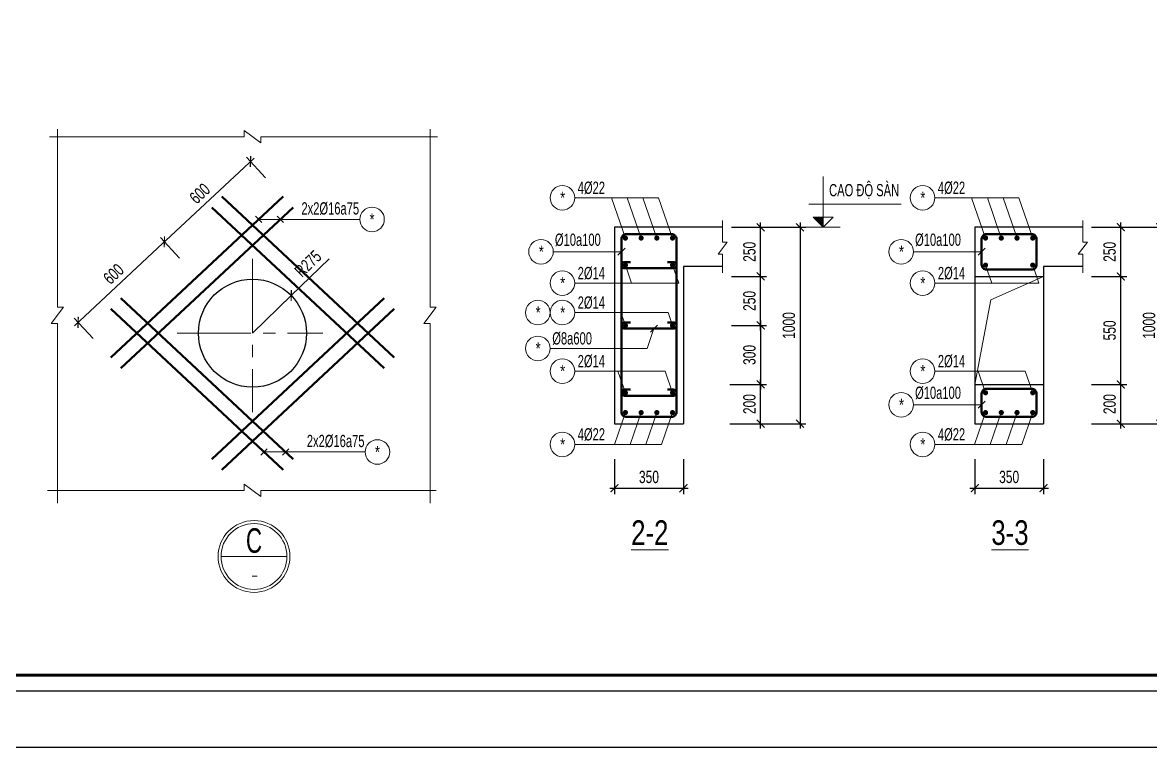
# Model space of a CAD drawing. Header units: millimetres. Extents: x -17374 to 181693, y -29783 to 15580.
# Drawn here: x 126882 to 132622, y 0 to 3690 of the extents above; entities that cross this region are included whole.
import ezdxf
from ezdxf.enums import TextEntityAlignment as Align

# ---------------------------------------------------------------- set-up
doc = ezdxf.new("R2010")
doc.units = ezdxf.units.MM
doc.header["$LTSCALE"] = 250
doc.header["$MEASUREMENT"] = 0
doc.linetypes.add('CENTER2', pattern=[1.125, 0.75, -0.125, 0.125, -0.125])
doc.layers.add('CDC-KHUNGTEN', color=7, linetype='Continuous')
for name, color, linetype, lineweight in [('CDC.01.AXIS', 160, 'CENTER2', 13), ('CDC.02.DIM', 1, 'Continuous', 18), ('CDC.03.BORDER', 3, 'Continuous', 25), ('CDC.05.STEEL', 4, 'Continuous', 50), ('CDC.06.TEXT', 2, 'Continuous', 18), ('CDC.11.NOTE', 8, 'Continuous', 18), ('CDC.14.STEELNUM', 9, 'Continuous', 18), ('STEEL_NODE', 6, 'Continuous', 50)]:
    doc.layers.add(name, color=color, linetype=linetype, lineweight=lineweight)
doc.styles.add('ARIAL', font='arial.ttf', dxfattribs={"width": 0.65})
doc.styles.add('KC_SMTEXT', font='arial.ttf', dxfattribs={"width": 0.7})
doc.styles.add('KCS_SMTEXT', font='arial.ttf', dxfattribs={"width": 0.7})
doc.dimstyles.new('KCS_DIM25', dxfattribs={"dimscale": 25, "dimtxt": 2.5, "dimasz": 1.6, "dimexe": 1.2, "dimexo": 0, "dimgap": 1, "dimtad": 1, "dimdec": 0, "dimzin": 0, "dimdsep": 46, "dimtxsty": 'KCS_SMTEXT', "dimblk": 'ARCHTICK', "dimcen": 0, "dimdle": 1, "dimclrd": 1, "dimclre": 1, "dimclrt": 2, "dimadec": 0, "dimazin": 0, "dimtfac": 1, "dimtdec": 0, "dimtix": 1, "dimtmove": 2, "dimatfit": 3, "dimfxl": 1, "dimtolj": 1, "dimtzin": 0, "dimarcsym": 0})

# ---------------------------------------------------------------- blocks, each defined once
blk = doc.blocks.new('_ArchTick')
at = {"color": 0, "linetype": 'ByBlock', "const_width": 0.15}
blk.add_lwpolyline([(-0.5, -0.5), (0.5, 0.5)], dxfattribs=at)
blk = doc.blocks.new('*D258')
at = {"layer": 'CDC.02.DIM', "color": 1, "lineweight": -2, "transparency": 16777216}
for p, q in [((130489.3, 2647.9), (130868.8, 2647.9)), ((130838.8, 2672.9), (130838.8, 1622.9)), ((130481.3, 1647.9), (130868.8, 1647.9))]:
    blk.add_line(p, q, dxfattribs=at)
at = {"layer": 'Defpoints', "color": 0, "transparency": 16777216}
for p in [(130489.3, 2647.9), (130481.3, 1647.9), (130838.8, 1647.9)]:
    blk.add_point(p, dxfattribs=at)
at = {"layer": 'CDC.02.DIM', "color": 1, "lineweight": -2, "transparency": 16777216, "xscale": 40, "yscale": 40, "zscale": 40}
for p, rotation in [((130838.8, 2647.9), 90), ((130838.8, 1647.9), 270)]:
    blk.add_blockref('_ArchTick', p, dxfattribs=dict(at, rotation=rotation))
at = {"layer": 'CDC.02.DIM', "color": 2, "transparency": 16777216, "insert": (130781.9, 2147.9), "char_height": 62.5, "attachment_point": 5, "rotation": 90, "style": 'KCS_SMTEXT'}
blk.add_mtext('\\A1;1000', dxfattribs=at)
blk = doc.blocks.new('*D259')
at = {"layer": 'CDC.02.DIM', "color": 1, "lineweight": -2, "transparency": 16777216}
for p, q in [((130489.3, 2647.9), (130668.3, 2647.9)), ((130638.3, 2373), (130638.3, 2672.9)), ((130489.3, 2398), (130668.3, 2398))]:
    blk.add_line(p, q, dxfattribs=at)
at = {"layer": 'Defpoints', "color": 0, "transparency": 16777216}
for p in [(130489.3, 2647.9), (130638.3, 2647.9), (130489.3, 2398)]:
    blk.add_point(p, dxfattribs=at)
at = {"layer": 'CDC.02.DIM', "color": 1, "lineweight": -2, "transparency": 16777216, "xscale": 40, "yscale": 40, "zscale": 40}
for p, rotation in [((130638.3, 2647.9), 90), ((130638.3, 2398), 270)]:
    blk.add_blockref('_ArchTick', p, dxfattribs=dict(at, rotation=rotation))
at = {"layer": 'CDC.02.DIM', "color": 2, "transparency": 16777216, "insert": (130581.4, 2522.9), "char_height": 62.5, "attachment_point": 5, "rotation": 90, "style": 'KCS_SMTEXT'}
blk.add_mtext('\\A1;250', dxfattribs=at)
blk = doc.blocks.new('*D260')
at = {"layer": 'CDC.02.DIM', "color": 1, "lineweight": -2, "transparency": 16777216}
for p, q in [((129894.9, 1468), (129894.9, 1289.6)), ((130244.9, 1468), (130244.9, 1289.6)), ((129869.9, 1319.6), (130269.9, 1319.6))]:
    blk.add_line(p, q, dxfattribs=at)
at = {"layer": 'Defpoints', "color": 0, "transparency": 16777216}
for p in [(129894.9, 1468), (130244.9, 1468), (130244.9, 1319.6)]:
    blk.add_point(p, dxfattribs=at)
at = {"layer": 'CDC.02.DIM', "color": 1, "lineweight": -2, "transparency": 16777216, "xscale": 40, "yscale": 40, "zscale": 40, "rotation": 180}
blk.add_blockref('_ArchTick', (129894.9, 1319.6), dxfattribs=at)
at = {"layer": 'CDC.02.DIM', "color": 1, "lineweight": -2, "transparency": 16777216, "xscale": 40, "yscale": 40, "zscale": 40}
blk.add_blockref('_ArchTick', (130244.9, 1319.6), dxfattribs=at)
at = {"layer": 'CDC.02.DIM', "color": 2, "transparency": 16777216, "insert": (130069.9, 1376.5), "char_height": 62.5, "attachment_point": 5, "style": 'KCS_SMTEXT'}
blk.add_mtext('\\A1;350', dxfattribs=at)
blk = doc.blocks.new('*D257')
at = {"layer": 'CDC.02.DIM', "color": 1, "lineweight": -2, "transparency": 16777216}
for p, q in [((130638.3, 2122.9), (130638.3, 2423)), ((130489.3, 2398), (130668.3, 2398)), ((130489.3, 2147.9), (130668.3, 2147.9))]:
    blk.add_line(p, q, dxfattribs=at)
at = {"layer": 'Defpoints', "color": 0, "transparency": 16777216}
for p in [(130489.3, 2398), (130638.3, 2398), (130489.3, 2147.9)]:
    blk.add_point(p, dxfattribs=at)
at = {"layer": 'CDC.02.DIM', "color": 1, "lineweight": -2, "transparency": 16777216, "xscale": 40, "yscale": 40, "zscale": 40}
for p, rotation in [((130638.3, 2398), 90), ((130638.3, 2147.9), 270)]:
    blk.add_blockref('_ArchTick', p, dxfattribs=dict(at, rotation=rotation))
at = {"layer": 'CDC.02.DIM', "color": 2, "transparency": 16777216, "insert": (130581.4, 2272.9), "char_height": 62.5, "attachment_point": 5, "rotation": 90, "style": 'KCS_SMTEXT'}
blk.add_mtext('\\A1;250', dxfattribs=at)
blk = doc.blocks.new('*D269')
at = {"layer": 'CDC.02.DIM', "color": 1, "lineweight": -2, "transparency": 16777216}
for p, q in [((127146.3, 2146.6), (127621.8, 2590.4)), ((127680.6, 2490.7), (127583.1, 2595.3)), ((127241.7, 2081.1), (127144.1, 2185.6))]:
    blk.add_line(p, q, dxfattribs=at)
at = {"layer": 'Defpoints', "color": 0, "transparency": 16777216}
for p in [(127603.5, 2573.4), (127680.6, 2490.7), (127241.7, 2081.1)]:
    blk.add_point(p, dxfattribs=at)
at = {"layer": 'CDC.02.DIM', "color": 1, "lineweight": -2, "transparency": 16777216, "xscale": 40, "yscale": 40, "zscale": 40}
for p, rotation in [((127603.5, 2573.4), 43.02506598911003), ((127164.6, 2163.7), 223.02506598911)]:
    blk.add_blockref('_ArchTick', p, dxfattribs=dict(at, rotation=rotation))
at = {"layer": 'CDC.02.DIM', "color": 2, "transparency": 16777216, "insert": (127345.2, 2410.1), "char_height": 62.5, "attachment_point": 5, "rotation": 43.02507, "style": 'KCS_SMTEXT'}
blk.add_mtext('\\A1;600', dxfattribs=at)
blk = doc.blocks.new('*D270')
at = {"layer": 'CDC.02.DIM', "color": 1, "lineweight": -2, "transparency": 16777216}
for p, q in [((127585.2, 2556.3), (128060.1, 2999.5)), ((128119, 2899.9), (128021.4, 3004.4)), ((127680.6, 2490.7), (127583.1, 2595.3))]:
    blk.add_line(p, q, dxfattribs=at)
at = {"layer": 'Defpoints', "color": 0, "transparency": 16777216}
for p in [(128041.9, 2982.5), (128119, 2899.9), (127680.6, 2490.7)]:
    blk.add_point(p, dxfattribs=at)
at = {"layer": 'CDC.02.DIM', "color": 1, "lineweight": -2, "transparency": 16777216, "xscale": 40, "yscale": 40, "zscale": 40}
for p, rotation in [((128041.9, 2982.5), 43.02506598911003), ((127603.5, 2573.4), 223.02506598911)]:
    blk.add_blockref('_ArchTick', p, dxfattribs=dict(at, rotation=rotation))
at = {"layer": 'CDC.02.DIM', "color": 2, "transparency": 16777216, "insert": (127783.9, 2819.5), "char_height": 62.5, "attachment_point": 5, "rotation": 43.02507, "style": 'KCS_SMTEXT'}
blk.add_mtext('\\A1;600', dxfattribs=at)
blk = doc.blocks.new('*D282')
at = {"layer": 'CDC.02.DIM', "color": 1, "lineweight": -2, "transparency": 16777216}
for p, q in [((132322.4, 2647.9), (132701.9, 2647.9)), ((132671.9, 2672.9), (132671.9, 1622.9)), ((132322.4, 1647.9), (132701.9, 1647.9))]:
    blk.add_line(p, q, dxfattribs=at)
at = {"layer": 'Defpoints', "color": 0, "transparency": 16777216}
for p in [(132322.4, 2647.9), (132322.4, 1647.9), (132671.9, 1647.9)]:
    blk.add_point(p, dxfattribs=at)
at = {"layer": 'CDC.02.DIM', "color": 1, "lineweight": -2, "transparency": 16777216, "xscale": 40, "yscale": 40, "zscale": 40}
for p, rotation in [((132671.9, 2647.9), 90), ((132671.9, 1647.9), 270)]:
    blk.add_blockref('_ArchTick', p, dxfattribs=dict(at, rotation=rotation))
at = {"layer": 'CDC.02.DIM', "color": 2, "transparency": 16777216, "insert": (132615, 2147.9), "char_height": 62.5, "attachment_point": 5, "rotation": 90, "style": 'KCS_SMTEXT'}
blk.add_mtext('\\A1;1000', dxfattribs=at)
blk = doc.blocks.new('*D283')
at = {"layer": 'CDC.02.DIM', "color": 1, "lineweight": -2, "transparency": 16777216}
for p, q in [((132322.4, 2647.9), (132501.4, 2647.9)), ((132471.4, 2372.9), (132471.4, 2672.9)), ((132322.4, 2397.9), (132501.4, 2397.9))]:
    blk.add_line(p, q, dxfattribs=at)
at = {"layer": 'Defpoints', "color": 0, "transparency": 16777216}
for p in [(132322.4, 2647.9), (132471.4, 2647.9), (132322.4, 2397.9)]:
    blk.add_point(p, dxfattribs=at)
at = {"layer": 'CDC.02.DIM', "color": 1, "lineweight": -2, "transparency": 16777216, "xscale": 40, "yscale": 40, "zscale": 40}
for p, rotation in [((132471.4, 2647.9), 90), ((132471.4, 2397.9), 270)]:
    blk.add_blockref('_ArchTick', p, dxfattribs=dict(at, rotation=rotation))
at = {"layer": 'CDC.02.DIM', "color": 2, "transparency": 16777216, "insert": (132414.5, 2522.9), "char_height": 62.5, "attachment_point": 5, "rotation": 90, "style": 'KCS_SMTEXT'}
blk.add_mtext('\\A1;250', dxfattribs=at)
blk = doc.blocks.new('*D284')
at = {"layer": 'CDC.02.DIM', "color": 1, "lineweight": -2, "transparency": 16777216}
for p, q in [((131727.9, 1468), (131727.9, 1289.6)), ((132077.9, 1468), (132077.9, 1289.6)), ((131702.9, 1319.6), (132102.9, 1319.6))]:
    blk.add_line(p, q, dxfattribs=at)
at = {"layer": 'Defpoints', "color": 0, "transparency": 16777216}
for p in [(131727.9, 1468), (132077.9, 1468), (132077.9, 1319.6)]:
    blk.add_point(p, dxfattribs=at)
at = {"layer": 'CDC.02.DIM', "color": 1, "lineweight": -2, "transparency": 16777216, "xscale": 40, "yscale": 40, "zscale": 40, "rotation": 180}
blk.add_blockref('_ArchTick', (131727.9, 1319.6), dxfattribs=at)
at = {"layer": 'CDC.02.DIM', "color": 1, "lineweight": -2, "transparency": 16777216, "xscale": 40, "yscale": 40, "zscale": 40}
blk.add_blockref('_ArchTick', (132077.9, 1319.6), dxfattribs=at)
at = {"layer": 'CDC.02.DIM', "color": 2, "transparency": 16777216, "insert": (131902.9, 1376.5), "char_height": 62.5, "attachment_point": 5, "style": 'KCS_SMTEXT'}
blk.add_mtext('\\A1;350', dxfattribs=at)
blk = doc.blocks.new('*D285')
at = {"layer": 'CDC.02.DIM', "color": 1, "lineweight": -2, "transparency": 16777216}
for p, q in [((132471.4, 1822.9), (132471.4, 2422.9)), ((132322.4, 2397.9), (132501.4, 2397.9)), ((132322.4, 1847.9), (132501.4, 1847.9))]:
    blk.add_line(p, q, dxfattribs=at)
at = {"layer": 'Defpoints', "color": 0, "transparency": 16777216}
for p in [(132322.4, 2397.9), (132471.4, 2397.9), (132322.4, 1847.9)]:
    blk.add_point(p, dxfattribs=at)
at = {"layer": 'CDC.02.DIM', "color": 1, "lineweight": -2, "transparency": 16777216, "xscale": 40, "yscale": 40, "zscale": 40}
for p, rotation in [((132471.4, 2397.9), 90), ((132471.4, 1847.9), 270)]:
    blk.add_blockref('_ArchTick', p, dxfattribs=dict(at, rotation=rotation))
at = {"layer": 'CDC.02.DIM', "color": 2, "transparency": 16777216, "insert": (132414.5, 2122.9), "char_height": 62.5, "attachment_point": 5, "rotation": 90, "style": 'KCS_SMTEXT'}
blk.add_mtext('\\A1;550', dxfattribs=at)
blk = doc.blocks.new('*D279')
at = {"layer": 'CDC.02.DIM', "color": 1, "lineweight": -2, "transparency": 16777216}
for p, q in [((132322.4, 1847.9), (132501.4, 1847.9)), ((132471.4, 1622.9), (132471.4, 1872.9)), ((132322.4, 1647.9), (132501.4, 1647.9))]:
    blk.add_line(p, q, dxfattribs=at)
at = {"layer": 'Defpoints', "color": 0, "transparency": 16777216}
for p in [(132322.4, 1847.9), (132471.4, 1847.9), (132322.4, 1647.9)]:
    blk.add_point(p, dxfattribs=at)
at = {"layer": 'CDC.02.DIM', "color": 1, "lineweight": -2, "transparency": 16777216, "xscale": 40, "yscale": 40, "zscale": 40}
for p, rotation in [((132471.4, 1847.9), 90), ((132471.4, 1647.9), 270)]:
    blk.add_blockref('_ArchTick', p, dxfattribs=dict(at, rotation=rotation))
at = {"layer": 'CDC.02.DIM', "color": 2, "transparency": 16777216, "insert": (132414.5, 1747.9), "char_height": 62.5, "attachment_point": 5, "rotation": 90, "style": 'KCS_SMTEXT'}
blk.add_mtext('\\A1;200', dxfattribs=at)
blk = doc.blocks.new('*D280')
at = {"layer": 'CDC.02.DIM', "color": 1, "lineweight": -2, "transparency": 16777216}
for p in [(128442.3, 2487.5), (128052, 2108.8)]:
    blk.add_line(p, (128249.4, 2300.3), dxfattribs=at)
at = {"layer": 'Defpoints', "color": 0, "transparency": 16777216}
for p in [(128249.4, 2300.3), (128052, 2108.8)]:
    blk.add_point(p, dxfattribs=at)
at = {"layer": 'CDC.02.DIM', "color": 1, "lineweight": -2, "transparency": 16777216, "xscale": 40, "yscale": 40, "zscale": 40, "rotation": 224.1424967240902}
blk.add_blockref('_ArchTick', (128249.4, 2300.3), dxfattribs=at)
at = {"layer": 'CDC.02.DIM', "color": 2, "transparency": 16777216, "insert": (128334.9, 2462.6), "char_height": 62.5, "attachment_point": 5, "rotation": 44.1425, "style": 'KCS_SMTEXT'}
blk.add_mtext('\\A1;R275', dxfattribs=at)
blk = doc.blocks.new('*D286')
at = {"layer": 'CDC.02.DIM', "color": 1, "lineweight": -2, "transparency": 16777216}
for p, q in [((130481.3, 1847.9), (130668.3, 1847.9)), ((130638.3, 1622.9), (130638.3, 1872.9)), ((130481.3, 1647.9), (130668.3, 1647.9))]:
    blk.add_line(p, q, dxfattribs=at)
at = {"layer": 'Defpoints', "color": 0, "transparency": 16777216}
for p in [(130481.3, 1847.9), (130638.3, 1847.9), (130481.3, 1647.9)]:
    blk.add_point(p, dxfattribs=at)
at = {"layer": 'CDC.02.DIM', "color": 1, "lineweight": -2, "transparency": 16777216, "xscale": 40, "yscale": 40, "zscale": 40}
for p, rotation in [((130638.3, 1847.9), 90), ((130638.3, 1647.9), 270)]:
    blk.add_blockref('_ArchTick', p, dxfattribs=dict(at, rotation=rotation))
at = {"layer": 'CDC.02.DIM', "color": 2, "transparency": 16777216, "insert": (130581.4, 1747.9), "char_height": 62.5, "attachment_point": 5, "rotation": 90, "style": 'KCS_SMTEXT'}
blk.add_mtext('\\A1;200', dxfattribs=at)
blk = doc.blocks.new('*D287')
at = {"layer": 'CDC.02.DIM', "color": 1, "lineweight": -2, "transparency": 16777216}
for p, q in [((130489.3, 2147.9), (130668.3, 2147.9)), ((130638.3, 2172.9), (130638.3, 1822.9)), ((130489.3, 1847.9), (130668.3, 1847.9))]:
    blk.add_line(p, q, dxfattribs=at)
at = {"layer": 'Defpoints', "color": 0, "transparency": 16777216}
for p in [(130489.3, 2147.9), (130489.3, 1847.9), (130638.3, 1847.9)]:
    blk.add_point(p, dxfattribs=at)
at = {"layer": 'CDC.02.DIM', "color": 1, "lineweight": -2, "transparency": 16777216, "xscale": 40, "yscale": 40, "zscale": 40}
for p, rotation in [((130638.3, 2147.9), 90), ((130638.3, 1847.9), 270)]:
    blk.add_blockref('_ArchTick', p, dxfattribs=dict(at, rotation=rotation))
at = {"layer": 'CDC.02.DIM', "color": 2, "transparency": 16777216, "insert": (130581.4, 1997.9), "char_height": 62.5, "attachment_point": 5, "rotation": 90, "style": 'KCS_SMTEXT'}
blk.add_mtext('\\A1;300', dxfattribs=at)
blk = doc.blocks.new('Khung tên chuẩn')
at = {"layer": 'CDC-KHUNGTEN', "color": 8}
blk.add_lwpolyline([(75096, 1100), (83000, 1100), (83000, 58300), (3000, 58300), (3000, 1100), (75096, 1100)], dxfattribs=at)
at = {"layer": 'CDC-KHUNGTEN', "color": 255, "lineweight": 60}
blk.add_lwpolyline([(74900, 1400), (74900, 58000), (3300, 58000), (3300, 1400), (74900, 1400)], close=True, dxfattribs=at)
at = {"layer": 'Defpoints', "color": 1, "ltscale": 0.2}
blk.add_lwpolyline([(0, 0), (0, 59400), (84100, 59400), (84100, 0), (0, 0)], close=True, dxfattribs=at)

msp = doc.modelspace()

# ---------------------------------------------------------------- linework, layer by layer
at = {"layer": 'CDC.01.AXIS', "ltscale": 2}
for p, q in [((128052.02, 2487.23, 0), (128052.02, 1706.74, 0)), ((127668.31, 2108.75, 0), (128409.64, 2108.75, 0))]:
    msp.add_line(p, q, dxfattribs=at)
at = {"layer": 'CDC.03.BORDER'}
for p, q in [((129894.88, 2647.86, 0), (129894.88, 1647.86, 0)), ((130444.88, 2647.86, 0), (129894.88, 2647.86, 0)), ((131727.94, 2647.86, 0), (131727.94, 1647.86, 0)), ((132277.94, 2647.86, 0), (131727.94, 2647.86, 0)), ((130244.88, 2447.86, 0), (130244.88, 1647.86, 0)), ((130444.88, 2447.86, 0), (130244.88, 2447.86, 0)), ((132077.94, 2447.86, 0), (132077.94, 1647.86, 0)), ((132277.94, 2447.86, 0), (132077.94, 2447.86, 0)), ((131727.94, 2397.86, 0), (132077.94, 2397.86, 0)), ((131727.94, 1847.86, 0), (132077.94, 1847.86, 0)), ((129894.88, 1647.86, 0), (130244.88, 1647.86, 0)), ((131727.94, 1647.86, 0), (132077.94, 1647.86, 0))]:
    msp.add_line(p, q, dxfattribs=at)
msp.add_circle((128052.02, 2108.75, 0), 275, dxfattribs=at)
at = {"layer": 'CDC.05.STEEL'}
for p, q in [((128208.29, 2804.16, 0), (127331.03, 1985.37, 0)), ((127895.74, 2804.16, 0), (128773.01, 1985.37, 0)), ((128259.47, 2749.33, 0), (127382.2, 1930.54, 0)), ((127844.57, 2749.33, 0), (128721.83, 1930.54, 0)), ((128259.47, 1468.18, 0), (127382.2, 2286.96, 0)), ((127844.57, 1468.18, 0), (128721.83, 2286.96, 0)), ((128208.29, 1413.35, 0), (127331.03, 2232.13, 0)), ((127895.74, 1413.35, 0), (128773.01, 2232.13, 0))]:
    msp.add_line(p, q, dxfattribs=at)
at = {"layer": 'CDC.05.STEEL', "elevation": 0}
for points in [[(129929.88, 1707.7, 0.4142136), (129954.88, 1682.7), (130184.88, 1682.7, 0.4142136), (130209.88, 1707.7), (130209.88, 2587.86, 0.4142136), (130184.88, 2612.86), (129954.88, 2612.86, 0.4142136), (129929.88, 2587.86)], [(131762.94, 2457.7, 0.4142136), (131787.94, 2432.7), (132017.94, 2432.7, 0.4142136), (132042.94, 2457.7), (132042.94, 2587.86, 0.4142136), (132017.94, 2612.86), (131787.94, 2612.86, 0.4142136), (131762.94, 2587.86)], [(131762.94, 1707.7, 0.4142136), (131787.94, 1682.7), (132017.94, 1682.7, 0.4142136), (132042.94, 1707.7), (132042.94, 1800.56, 0.4142136), (132017.94, 1825.56), (131787.94, 1825.56, 0.4142136), (131762.94, 1800.56)]]:
    msp.add_lwpolyline(points, format="xyb", close=True, dxfattribs=at)
for points in [[(130163.67, 2470.9), (130194, 2470.9, -1), (130194, 2439.14), (129945.76, 2439.14, -1), (129945.76, 2470.9), (129976.1, 2470.9)], [(130163.67, 2163.74), (130194, 2163.74, -1), (130194, 2131.98), (129945.76, 2131.98, -1), (129945.76, 2163.74), (129976.1, 2163.74)], [(130163.67, 1821.38), (130194, 1821.38, -1), (130194, 1789.62), (129945.76, 1789.62, -1), (129945.76, 1821.38), (129976.1, 1821.38)]]:
    msp.add_lwpolyline(points, format="xyb", dxfattribs=at)
at = {"layer": 'CDC.11.NOTE', "color": 1, "linetype": 'ByBlock'}
for p, q in [((130956.12, 2647.86, 0), (130956.12, 2906.05, 0)), ((131352.63, 2765.56, 0), (130883.6, 2765.56, 0)), ((131006.85, 2698.59, 0), (130905.38, 2698.59, 0)), ((130956.12, 2647.86, 0), (130905.38, 2698.59, 0)), ((130956.12, 2647.86, 0), (131006.85, 2698.59, 0)), ((131043.42, 2647.86, 0), (130868.81, 2647.86, 0))]:
    msp.add_line(p, q, dxfattribs=at)
at = {"layer": 'CDC.11.NOTE', "color": 1}
for p, q in [((130119.03, 2797.86, 0), (129691.75, 2797.86, 0)), ((129949.88, 2592.86, 0), (129879.03, 2797.86, 0)), ((130029.88, 2592.86, 0), (129959.03, 2797.86, 0)), ((130109.88, 2592.86, 0), (130039.03, 2797.86, 0)), ((130189.88, 2592.86, 0), (130119.03, 2797.86, 0)), ((131952.09, 2797.86, 0), (131524.8, 2797.86, 0)), ((131782.94, 2592.86, 0), (131712.09, 2797.86, 0)), ((131862.94, 2592.86, 0), (131792.09, 2797.86, 0)), ((131942.94, 2592.86, 0), (131872.09, 2797.86, 0)), ((132022.94, 2592.86, 0), (131952.09, 2797.86, 0)), ((128100.02, 2671.57, 0), (128067.4, 2704.19, 0)), ((128209.94, 2671.57, 0), (128177.32, 2704.19, 0)), ((129947.91, 2541.34, 0), (129911.85, 2505.27, 0)), ((131780.97, 2541.34, 0), (131744.9, 2505.27, 0)), ((129929.88, 2523.31, 0), (129582.78, 2523.31, 0)), ((131762.94, 2523.31, 0), (131415.84, 2523.31, 0)), ((129981.49, 2363.57, 0), (129949.88, 2455.02, 0)), ((130221.49, 2363.57, 0), (130189.88, 2455.02, 0)), ((131814.54, 2363.57, 0), (131782.94, 2455.02, 0)), ((132054.54, 2363.57, 0), (132022.94, 2455.02, 0)), ((130221.49, 2363.57, 0), (129691.75, 2363.57, 0)), ((132054.54, 2363.57, 0), (131524.8, 2363.57, 0)), ((131808.89, 2278.29, 0), (132077.94, 2397.86, 0)), ((131727.94, 1847.86, 0), (131808.89, 2278.29, 0)), ((130167.17, 2213.57, 0), (129691.75, 2213.57, 0)), ((129949.88, 2147.86, 0), (129927.17, 2213.57, 0)), ((130189.88, 2147.86, 0), (130167.17, 2213.57, 0)), ((130060.04, 2031.16, 0), (130094.88, 2131.98, 0)), ((130112.91, 2150.01, 0), (130076.85, 2113.95, 0)), ((130060.04, 2031.16, 0), (129566.75, 2031.16, 0)), ((130151.89, 1915.43, 0), (129691.75, 1915.43, 0)), ((129949.88, 1805.5, 0), (129911.89, 1915.43, 0)), ((130189.88, 1805.5, 0), (130151.89, 1915.43, 0)), ((131984.94, 1915.43, 0), (131524.8, 1915.43, 0)), ((131782.94, 1805.5, 0), (131744.94, 1915.43, 0)), ((132022.94, 1805.5, 0), (131984.94, 1915.43, 0)), ((131762.94, 1744.3, 0), (131415.84, 1744.3, 0)), ((131780.97, 1762.33, 0), (131744.9, 1726.27, 0)), ((129893.89, 1542.52, 0), (129949.88, 1704.54, 0)), ((129973.89, 1542.52, 0), (130029.88, 1704.54, 0)), ((130053.89, 1542.52, 0), (130109.88, 1704.54, 0)), ((130133.89, 1542.52, 0), (130189.88, 1704.54, 0)), ((131726.94, 1542.52, 0), (131782.94, 1704.54, 0)), ((131806.94, 1542.52, 0), (131862.94, 1704.54, 0)), ((131886.94, 1542.52, 0), (131942.94, 1704.54, 0)), ((131966.94, 1542.52, 0), (132022.94, 1704.54, 0)), ((128094.93, 1487.62, 0), (128127.55, 1520.24, 0)), ((128204.84, 1487.62, 0), (128237.47, 1520.24, 0)), ((130133.89, 1542.52, 0), (129691.75, 1542.52, 0)), ((131966.94, 1542.52, 0), (131524.8, 1542.52, 0)), ((127892.1, 972.05, 0), (128227.51, 972.05, 0))]:
    msp.add_line(p, q, dxfattribs=at)
at = {"layer": 'CDC.11.NOTE', "color": 1, "elevation": 0}
for points in [[(127018.23, 3108.64), (128010.35, 3108.64), (128010.35, 3139.89), (128093.68, 3077.39), (128093.68, 3108.64), (128993.51, 3108.64)], [(127059.49, 3147.79), (127059.49, 2241.88), (127090.74, 2241.88), (127028.24, 2158.54), (127059.49, 2158.54), (127059.49, 1243.85)], [(128955.8, 3147.79), (128955.8, 2241.88), (128987.05, 2241.88), (128924.55, 2158.54), (128955.8, 2158.54), (128955.8, 1243.85)], [(128083.71, 2687.88), (128581.53, 2687.88), (128597.96, 2687.88)], [(130444.88, 2682.88), (130444.88, 2572.89), (130468.32, 2572.89), (130421.44, 2510.39), (130444.88, 2510.39), (130444.88, 2416.28)], [(132277.94, 2682.88), (132277.94, 2572.89), (132301.37, 2572.89), (132254.5, 2510.39), (132277.94, 2510.39), (132277.94, 2416.28)], [(128111.24, 1503.93), (128609.05, 1503.93), (128625.48, 1503.93)], [(127008.97, 1308.22), (128010.35, 1308.22), (128010.35, 1339.47), (128093.68, 1276.97), (128093.68, 1308.22), (128986.67, 1308.22)]]:
    msp.add_lwpolyline(points, dxfattribs=at)
at = {"layer": 'CDC.11.NOTE', "color": 1}
for radius in [182.71, 167.71]:
    msp.add_circle((128059.8, 972.05, 0), radius, dxfattribs=at)
msp.add_solid([(130905.38, 2698.59, 0), (130956.12, 2647.86, 0), (130956.12, 2698.59, 0)], dxfattribs=at)
at = {"layer": 'CDC.14.STEELNUM'}
for centre in [(129629.25, 2797.86, 0), (131462.3, 2797.86, 0), (128660.46, 2687.88, 0), (129520.28, 2523.31, 0), (131353.34, 2523.31, 0), (129629.25, 2363.57, 0), (131462.3, 2363.57, 0), (129504.25, 2213.57, 0), (129629.25, 2213.57, 0), (129504.25, 2031.16, 0), (129629.25, 1915.43, 0), (131462.3, 1915.43, 0), (131353.34, 1744.3, 0), (128687.98, 1503.93, 0), (129629.25, 1542.52, 0), (131462.3, 1542.52, 0)]:
    msp.add_circle(centre, 62.5, dxfattribs=at)
at = {"layer": 'STEEL_NODE', "const_width": 13.18, "elevation": 0}
for points in [[(129948.51, 2586.42, 1), (129951.25, 2599.3, 1)], [(130028.51, 2586.42, 1), (130031.25, 2599.3, 1)], [(130108.51, 2586.42, 1), (130111.25, 2599.3, 1)], [(130191.25, 2586.42, -1), (130188.51, 2599.3, -1)], [(131781.57, 2586.42, 1), (131784.31, 2599.3, 1)], [(131861.57, 2586.42, 1), (131864.31, 2599.3, 1)], [(131941.57, 2586.42, 1), (131944.31, 2599.3, 1)], [(132024.31, 2586.42, -1), (132021.57, 2599.3, -1)], [(129948.51, 2461.46, -1), (129951.25, 2448.58, -1)], [(130191.25, 2461.46, 1), (130188.51, 2448.58, 1)], [(131781.57, 2461.46, -1), (131784.31, 2448.58, -1)], [(132024.31, 2461.46, 1), (132021.57, 2448.58, 1)], [(129948.51, 2154.3, -1), (129951.25, 2141.42, -1)], [(130191.25, 2154.3, 1), (130188.51, 2141.42, 1)], [(129948.51, 1811.94, -1), (129951.25, 1799.05, -1)], [(130191.25, 1811.94, 1), (130188.51, 1799.05, 1)], [(131781.57, 1811.94, -1), (131784.31, 1799.05, -1)], [(132024.31, 1811.94, 1), (132021.57, 1799.05, 1)], [(129948.51, 1710.98, -1), (129951.25, 1698.09, -1)], [(130031.25, 1710.98, 1), (130028.51, 1698.09, 1)], [(130111.25, 1710.98, 1), (130108.51, 1698.09, 1)], [(130191.25, 1710.98, 1), (130188.51, 1698.09, 1)], [(131781.57, 1710.98, -1), (131784.31, 1698.09, -1)], [(131864.31, 1710.98, 1), (131861.57, 1698.09, 1)], [(131944.31, 1710.98, 1), (131941.57, 1698.09, 1)], [(132024.31, 1710.98, 1), (132021.57, 1698.09, 1)]]:
    msp.add_lwpolyline(points, format="xyb", close=True, dxfattribs=at)

# ---------------------------------------------------------------- block references
at = {"xscale": 0.2622917978515034, "yscale": 0.2622917978515034, "zscale": 0.2622917978515034}
msp.add_blockref('Khung tên chuẩn', (114054.41, 0), dxfattribs=at)

# ---------------------------------------------------------------- texts
at = {"layer": 'CDC.06.TEXT', "style": 'KCS_SMTEXT', "width": 0.65}
for s, p in [('4%%C22', (129776.59, 2817.86, 0)), ('CAO ĐỘ SÀN', (131164.87, 2805.56, 0)), ('4%%C22', (131609.64, 2817.86, 0)), ('2%%C14', (129776.59, 2383.57, 0)), ('2%%C14', (131609.64, 2383.57, 0)), ('2%%C14', (129776.59, 2233.57, 0)), ('%%C8a600', (129678.75, 2051.16, 0)), ('2%%C14', (129776.59, 1935.43, 0)), ('2%%C14', (131609.64, 1935.43, 0)), ('4%%C22', (129776.59, 1562.52, 0)), ('4%%C22', (131609.64, 1562.52, 0))]:
    msp.add_text(s, height=62.5, dxfattribs=at).set_placement(p, align=Align.CENTER)
for s, p in [('2x2%%C16a75', (128301.1, 2712.69, 0)), ('%%C10a100', (129591.11, 2553.31, 0)), ('%%C10a100', (131424.17, 2553.31, 0)), ('%%C10a100', (131424.17, 1774.3, 0)), ('2x2%%C16a75', (128328.63, 1528.74, 0))]:
    msp.add_text(s, height=62.5, dxfattribs=at).set_placement(p)
at = {"layer": 'CDC.06.TEXT', "color": 4, "style": 'KCS_SMTEXT', "width": 0.75}
for s, p in [('%%U2-2', (130074.02, 1031.15, 0)), ('%%U3-3', (131907.07, 1031.15, 0))]:
    msp.add_text(s, height=125, dxfattribs=at).set_placement(p, align=Align.CENTER)
at = {"layer": 'CDC.06.TEXT', "color": 4, "style": 'ARIAL', "width": 0.65}
msp.add_text('C', height=125, dxfattribs=at).set_placement((128059.8, 1053.13, 0), align=Align.MIDDLE_CENTER)
at = {"layer": 'CDC.06.TEXT', "color": 2, "linetype": 'ByBlock', "style": 'ARIAL', "width": 0.55}
msp.add_text('_', height=62.5, dxfattribs=at).set_placement((128063.32, 909.63, 0), align=Align.MIDDLE)
at = {"layer": 'CDC.14.STEELNUM', "color": 2, "width": 0.75}
for style, p in [('KCS_SMTEXT', (129630.78, 2797.86, 0)), ('KCS_SMTEXT', (131463.83, 2797.86, 0)), ('KC_SMTEXT', (128660.46, 2687.88, 0)), ('KCS_SMTEXT', (129521.82, 2523.31, 0)), ('KCS_SMTEXT', (131354.87, 2523.31, 0)), ('KCS_SMTEXT', (129630.78, 2363.57, 0)), ('KCS_SMTEXT', (131463.83, 2363.57, 0)), ('KCS_SMTEXT', (129505.78, 2213.57, 0)), ('KCS_SMTEXT', (129630.78, 2213.57, 0)), ('KCS_SMTEXT', (129505.78, 2031.16, 0)), ('KCS_SMTEXT', (129630.78, 1915.43, 0)), ('KCS_SMTEXT', (131463.83, 1915.43, 0)), ('KCS_SMTEXT', (131354.87, 1744.3, 0)), ('KCS_SMTEXT', (129630.78, 1542.52, 0)), ('KCS_SMTEXT', (131463.83, 1542.52, 0)), ('KC_SMTEXT', (128687.98, 1503.93, 0))]:
    msp.add_text('*', height=62.5, dxfattribs=dict(at, style=style)).set_placement(p, align=Align.MIDDLE_CENTER)

# ---------------------------------------------------------------- dimensions: what is measured, and where the dimension line sits
at = {"layer": 'CDC.02.DIM'}
for base, p1, p2, angle, picture, middle in [((128041.85, 2982.48, 0), (127680.64, 2490.74, 0), (128118.97, 2899.85, 0), 43.025066, '*D270', (127783.86, 2819.53, 0)), ((130838.81, 1647.86, 0), (130489.31, 2647.86, 0), (130481.31, 1647.86, 0), 90, '*D258', (130781.9, 2147.86, 0)), ((130638.32, 2647.86, 0), (130489.31, 2398.02, 0), (130489.31, 2647.86, 0), 90, '*D259', (130581.41, 2522.94, 0)), ((132671.87, 1647.86, 0), (132322.36, 2647.86, 0), (132322.36, 1647.86, 0), 90, '*D282', (132614.96, 2147.86, 0)), ((132471.37, 2647.86, 0), (132322.36, 2397.86, 0), (132322.36, 2647.86, 0), 90, '*D283', (132414.46, 2522.86, 0)), ((127603.52, 2573.37, 0), (127241.71, 2081.07, 0), (127680.64, 2490.74, 0), 43.025066, '*D269', (127345.22, 2410.14, 0)), ((130638.32, 2398.02, 0), (130489.31, 2147.86, 0), (130489.31, 2398.02, 0), 90, '*D257', (130581.41, 2272.94, 0)), ((132471.37, 2397.86, 0), (132322.36, 1847.86, 0), (132322.36, 2397.86, 0), 90, '*D285', (132414.46, 2122.86, 0)), ((130638.32, 1847.86, 0), (130489.31, 2147.86, 0), (130489.31, 1847.86, 0), 90, '*D287', (130581.39, 1997.86, 0)), ((130638.32, 1847.86, 0), (130481.31, 1647.86, 0), (130481.31, 1847.86, 0), 90, '*D286', (130581.41, 1747.86, 0)), ((132471.37, 1847.86, 0), (132322.36, 1647.86, 0), (132322.36, 1847.86, 0), 90, '*D279', (132414.46, 1747.86, 0))]:
    dim = msp.add_linear_dim(base=base, p1=p1, p2=p2, angle=angle, dimstyle='KCS_DIM25', dxfattribs=at)
    dim.commit()
    dim.dimension.update_dxf_attribs({"geometry": picture, "text_midpoint": middle})
dim = msp.add_radius_dim(center=(128052.02, 2108.75, 0), mpoint=(128249.36, 2300.27, 0), dimstyle='KCS_DIM25', dxfattribs=at)
dim.commit()
dim.dimension.update_dxf_attribs({"geometry": '*D280', "text_midpoint": (128334.9, 2462.59, 0)})
at = {"layer": 'CDC.02.DIM', "color": 1}
for base, p1, p2, picture, middle in [((130244.88, 1319.57, 0), (129894.88, 1468.05, 0), (130244.88, 1468.05, 0), '*D260', (130069.88, 1376.5, 0)), ((132077.94, 1319.57, 0), (131727.94, 1468.05, 0), (132077.94, 1468.05, 0), '*D284', (131902.94, 1376.5, 0))]:
    dim = msp.add_linear_dim(base=base, p1=p1, p2=p2, dimstyle='KCS_DIM25', dxfattribs=at)
    dim.commit()
    dim.dimension.update_dxf_attribs({"geometry": picture, "text_midpoint": middle})

doc.saveas('drawing.dxf')
